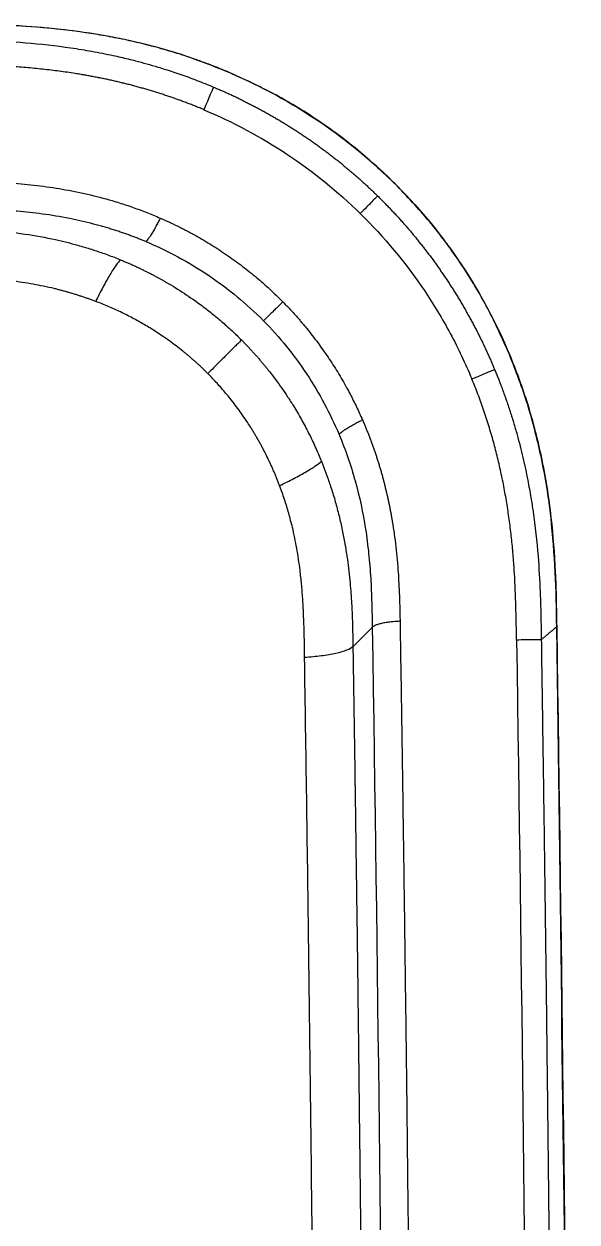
# Model space of a CAD drawing. Extents: x -54 to 18, y -18 to 89.
# Drawn here: x 12.6 to 18.18, y 38.43 to 50.5 of the extents above; entities that cross this region are included whole.
import ezdxf

# ---------------------------------------------------------------- set-up
doc = ezdxf.new("R2010")
doc.units = 0
doc.header["$MEASUREMENT"] = 0
doc.layers.add('GEOMETRY', color=2, linetype='Continuous', lineweight=25)

# ---------------------------------------------------------------- blocks, each defined once
blk = doc.blocks.new('2026 MINI-ASPIRE')
at = {"layer": 'GEOMETRY'}
blk.add_line((33.989, -6.328), (33.794, -6.524), dxfattribs=at)
for points, knots in [([(32.564, -0.746), (32.417, -0.687), (32.124, -0.57), (31.667, -0.441), (31.202, -0.347), (30.731, -0.288), (30.258, -0.258), (29.942, -0.253), (29.784, -0.25)], [0, 0, 0, 0, 0.166625, 0.333287, 0.499959, 0.666624, 0.833309, 1, 1, 1, 1]), ([(32.564, -0.746), (32.551, -0.74), (32.519, -0.727), (32.461, -0.703), (32.384, -0.672), (32.288, -0.636), (32.172, -0.594), (32.036, -0.55), (31.874, -0.501), (31.691, -0.452), (31.494, -0.407), (31.298, -0.369), (31.056, -0.329), (30.74, -0.291), (30.377, -0.265), (30.05, -0.254), (29.861, -0.251), (29.784, -0.25)], [0, 0, 0, 0, 0.014796, 0.036813, 0.066, 0.102289, 0.145584, 0.19576, 0.252653, 0.324538, 0.395549, 0.46559, 0.534553, 0.654894, 0.800915, 0.918312, 1, 1, 1, 1]), ([(29.654, -0.405), (29.715, -0.406), (29.856, -0.408), (30.137, -0.416), (30.509, -0.436), (30.871, -0.476), (31.165, -0.524), (31.332, -0.557), (31.479, -0.59), (31.592, -0.617), (31.716, -0.651), (31.816, -0.68), (31.904, -0.707), (31.981, -0.732), (32.06, -0.758), (32.14, -0.787), (32.221, -0.818), (32.305, -0.85), (32.36, -0.873), (32.389, -0.885)], [0, 0, 0, 0, 0.065939, 0.151799, 0.300794, 0.465507, 0.542258, 0.620304, 0.64852, 0.703545, 0.745386, 0.786742, 0.81496, 0.843924, 0.873636, 0.904099, 0.935313, 0.967279, 1, 1, 1, 1]), ([(32.292, -1.114), (32.278, -1.108), (32.25, -1.096), (32.208, -1.079), (32.166, -1.063), (32.123, -1.046), (32.08, -1.03), (32.037, -1.014), (31.994, -0.999), (31.951, -0.984), (31.907, -0.969), (31.863, -0.955), (31.82, -0.941), (31.775, -0.927), (31.731, -0.914), (31.687, -0.901), (31.642, -0.889), (31.597, -0.876), (31.552, -0.864), (31.507, -0.853), (31.461, -0.842), (31.415, -0.831), (31.369, -0.82), (31.323, -0.81), (31.277, -0.8), (31.231, -0.791), (31.184, -0.782), (31.137, -0.773), (31.09, -0.765), (31.043, -0.757), (30.958, -0.743), (30.834, -0.725), (30.668, -0.705), (30.498, -0.689), (30.337, -0.677), (30.18, -0.669), (30.022, -0.663), (29.843, -0.658), (29.716, -0.655), (29.649, -0.654)], [0, 0, 0, 0, 0.016834, 0.033687, 0.050558, 0.06745, 0.084364, 0.101301, 0.118262, 0.135248, 0.152262, 0.169303, 0.186374, 0.203475, 0.220608, 0.237773, 0.254973, 0.272209, 0.28948, 0.30679, 0.324138, 0.341527, 0.358956, 0.376428, 0.393944, 0.411504, 0.42911, 0.446763, 0.464464, 0.482214, 0.500014, 0.559944, 0.621562, 0.684905, 0.750005, 0.800886, 0.859506, 0.925875, 1, 1, 1, 1]), ([(34.242, -1.884), (34.119, -1.766), (33.873, -1.532), (33.462, -1.228), (33.027, -0.959), (32.718, -0.817), (32.564, -0.746)], [0, 0, 0, 0, 0.249998, 0.499996, 0.749997, 1, 1, 1, 1]), ([(32.564, -0.746), (32.876, -0.88), (33.176, -1.043), (33.739, -1.425), (34.002, -1.642), (34.242, -1.884)], [0, 0, 0, 0, 0.5, 0.5, 1, 1, 1, 1]), ([(32.389, -0.885), (32.387, -0.888), (32.384, -0.897), (32.373, -0.922), (32.366, -0.94), (32.348, -0.981), (32.338, -1.005), (32.316, -1.057), (32.304, -1.085), (32.292, -1.114)], [0, 0, 0, 0, 0.25, 0.25, 0.5, 0.5, 0.75, 0.75, 1, 1, 1, 1]), ([(32.389, -0.885), (32.402, -0.891), (32.43, -0.903), (32.471, -0.92), (32.512, -0.939), (32.552, -0.957), (32.593, -0.976), (32.633, -0.995), (32.673, -1.015), (32.713, -1.035), (32.753, -1.055), (32.792, -1.075), (32.832, -1.096), (32.871, -1.117), (32.91, -1.138), (32.948, -1.16), (32.986, -1.182), (33.025, -1.204), (33.062, -1.226), (33.1, -1.249), (33.137, -1.272), (33.174, -1.295), (33.211, -1.319), (33.248, -1.342), (33.284, -1.367), (33.32, -1.391), (33.356, -1.415), (33.392, -1.44), (33.427, -1.465), (33.462, -1.491), (33.497, -1.516), (33.531, -1.542), (33.565, -1.568), (33.599, -1.594), (33.633, -1.62), (33.666, -1.647), (33.699, -1.674), (33.732, -1.701), (33.764, -1.728), (33.796, -1.756), (33.828, -1.783), (33.859, -1.811), (33.891, -1.839), (33.922, -1.868), (33.952, -1.896), (33.983, -1.925), (34.013, -1.953), (34.032, -1.973), (34.042, -1.982)], [0, 0, 0, 0, 0.0224648, 0.0449107, 0.0673367, 0.0897417, 0.1121245, 0.1344841, 0.1568194, 0.1791295, 0.2014134, 0.2236701, 0.2458986, 0.2680981, 0.2902675, 0.3124061, 0.3345129, 0.356587, 0.3786278, 0.4006342, 0.4226056, 0.4445411, 0.46644, 0.4883014, 0.5101247, 0.5319091, 0.5536539, 0.5753584, 0.5970219, 0.6186437, 0.6402231, 0.6617596, 0.6832524, 0.7047009, 0.7261045, 0.7474625, 0.7687745, 0.7900398, 0.8112577, 0.8324278, 0.8535495, 0.8746222, 0.8956454, 0.9166185, 0.937541, 0.9584125, 0.9792323, 1, 1, 1, 1]), ([(32.292, -1.114), (32.584, -1.237), (32.865, -1.387), (33.394, -1.737), (33.642, -1.938), (33.868, -2.16)], [0, 0, 0, 0, 0.5, 0.5, 1, 1, 1, 1]), ([(29.839, -1.83), (29.872, -1.831), (29.933, -1.832), (30.018, -1.835), (30.116, -1.838), (30.227, -1.843), (30.399, -1.854), (30.569, -1.87), (30.739, -1.893), (30.909, -1.92), (31.119, -1.962), (31.31, -2.012), (31.439, -2.051), (31.51, -2.074), (31.579, -2.098), (31.649, -2.123), (31.717, -2.149), (31.785, -2.176), (31.83, -2.196), (31.852, -2.205)], [0, 0, 0, 0, 0.047036, 0.088707, 0.125013, 0.189611, 0.250028, 0.375013, 0.438005, 0.500002, 0.625786, 0.749999, 0.786196, 0.822214, 0.858064, 0.893756, 0.929302, 0.964713, 1, 1, 1, 1]), ([(35.371, -3.579), (35.301, -3.423), (35.161, -3.111), (34.895, -2.673), (34.593, -2.257), (34.359, -2.008), (34.242, -1.884)], [0, 0, 0, 0, 0.250002, 0.500005, 0.750005, 1, 1, 1, 1]), ([(34.242, -1.884), (34.483, -2.126), (34.699, -2.392), (35.078, -2.961), (35.239, -3.264), (35.371, -3.579)], [0, 0, 0, 0, 0.5, 0.5, 1, 1, 1, 1]), ([(34.042, -1.982), (34.04, -1.985), (34.033, -1.992), (34.014, -2.012), (34, -2.025), (33.969, -2.057), (33.951, -2.076), (33.911, -2.116), (33.89, -2.137), (33.868, -2.16)], [0, 0, 0, 0, 0.25, 0.25, 0.5, 0.5, 0.75, 0.75, 1, 1, 1, 1]), ([(34.042, -1.982), (34.053, -1.992), (34.073, -2.013), (34.104, -2.044), (34.135, -2.075), (34.165, -2.107), (34.195, -2.139), (34.226, -2.171), (34.256, -2.204), (34.285, -2.237), (34.315, -2.27), (34.344, -2.304), (34.373, -2.338), (34.402, -2.373), (34.431, -2.408), (34.459, -2.443), (34.487, -2.478), (34.515, -2.514), (34.543, -2.55), (34.571, -2.587), (34.598, -2.623), (34.625, -2.661), (34.652, -2.698), (34.678, -2.736), (34.704, -2.774), (34.73, -2.812), (34.756, -2.851), (34.781, -2.89), (34.806, -2.929), (34.831, -2.969), (34.856, -3.009), (34.88, -3.049), (34.904, -3.09), (34.927, -3.131), (34.95, -3.172), (34.973, -3.213), (34.996, -3.255), (35.018, -3.297), (35.04, -3.339), (35.062, -3.381), (35.083, -3.424), (35.104, -3.467), (35.124, -3.51), (35.144, -3.554), (35.164, -3.598), (35.184, -3.642), (35.203, -3.686), (35.215, -3.715), (35.221, -3.73)], [0, 0, 0, 0, 0.020507, 0.04108, 0.061716, 0.082415, 0.103178, 0.124003, 0.14489, 0.165838, 0.186847, 0.207916, 0.229044, 0.250231, 0.271477, 0.292779, 0.314139, 0.335554, 0.357025, 0.378551, 0.40013, 0.421763, 0.443448, 0.465185, 0.486972, 0.50881, 0.530697, 0.552632, 0.574615, 0.596644, 0.618719, 0.640839, 0.663003, 0.685209, 0.707458, 0.729747, 0.752076, 0.774444, 0.796849, 0.819291, 0.841768, 0.86428, 0.886825, 0.909401, 0.932008, 0.954645, 0.977309, 1, 1, 1, 1]), ([(31.707, -2.442), (31.695, -2.437), (31.671, -2.428), (31.634, -2.413), (31.596, -2.398), (31.556, -2.383), (31.515, -2.368), (31.472, -2.353), (31.427, -2.338), (31.381, -2.323), (31.333, -2.308), (31.284, -2.294), (31.233, -2.279), (31.118, -2.249), (30.929, -2.205), (30.671, -2.163), (30.415, -2.135), (30.197, -2.121), (30.021, -2.115), (29.89, -2.112), (29.812, -2.111), (29.776, -2.11)], [0, 0, 0, 0, 0.019242, 0.039276, 0.060095, 0.081694, 0.104065, 0.127201, 0.151094, 0.175734, 0.201112, 0.227216, 0.254035, 0.281555, 0.408272, 0.549091, 0.677993, 0.801233, 0.88045, 0.946395, 1, 1, 1, 1]), ([(33.868, -2.16), (34.109, -2.396), (34.326, -2.656), (34.608, -3.076), (34.695, -3.22), (34.855, -3.517), (34.927, -3.67), (34.992, -3.826)], [0, 0, 0, 0, 0.5, 0.5, 0.75, 0.75, 1, 1, 1, 1]), ([(31.852, -2.205), (31.847, -2.216), (31.841, -2.228), (31.827, -2.254), (31.82, -2.268), (31.805, -2.295), (31.798, -2.309), (31.782, -2.336), (31.775, -2.349), (31.76, -2.373), (31.753, -2.384), (31.74, -2.403), (31.734, -2.411), (31.724, -2.424), (31.72, -2.429), (31.712, -2.437), (31.709, -2.44), (31.707, -2.442)], [0, 0, 0, 0, 0.125, 0.125, 0.25, 0.25, 0.375, 0.375, 0.5, 0.5, 0.625, 0.625, 0.75, 0.75, 0.875, 0.875, 1, 1, 1, 1]), ([(31.852, -2.205), (31.863, -2.21), (31.886, -2.22), (31.921, -2.236), (31.955, -2.251), (31.989, -2.268), (32.023, -2.284), (32.057, -2.301), (32.09, -2.318), (32.124, -2.335), (32.157, -2.353), (32.234, -2.395), (32.353, -2.464), (32.511, -2.567), (32.664, -2.676), (32.783, -2.77), (32.869, -2.843), (32.925, -2.893), (32.981, -2.944), (33.035, -2.996), (33.07, -3.031), (33.088, -3.049)], [0, 0, 0, 0, 0.025032, 0.05005, 0.075059, 0.100059, 0.125053, 0.150044, 0.175033, 0.200022, 0.225015, 0.250012, 0.375097, 0.500001, 0.625166, 0.749991, 0.800195, 0.850279, 0.900261, 0.950162, 1, 1, 1, 1]), ([(29.581, -2.304), (29.604, -2.305), (29.655, -2.306), (29.736, -2.307), (29.829, -2.31), (29.935, -2.314), (30.054, -2.32), (30.187, -2.33), (30.333, -2.345), (30.539, -2.371), (30.771, -2.414), (30.994, -2.469), (31.147, -2.515), (31.247, -2.548), (31.323, -2.575), (31.388, -2.6), (31.431, -2.617), (31.453, -2.626)], [0, 0, 0, 0, 0.036488, 0.078931, 0.127661, 0.183003, 0.245268, 0.314737, 0.391657, 0.476229, 0.640235, 0.761929, 0.836359, 0.890908, 0.926942, 0.963308, 1, 1, 1, 1]), ([(31.707, -2.442), (31.928, -2.535), (32.14, -2.648), (32.539, -2.916), (32.724, -3.069), (32.893, -3.24)], [0, 0, 0, 0, 0.5, 0.5, 1, 1, 1, 1]), ([(31.453, -2.626), (31.44, -2.637), (31.425, -2.656), (31.388, -2.707), (31.367, -2.739), (31.323, -2.813), (31.299, -2.855), (31.251, -2.946), (31.226, -2.995), (31.202, -3.045)], [0, 0, 0, 0, 0.25, 0.25, 0.5, 0.5, 0.75, 0.75, 1, 1, 1, 1]), ([(31.453, -2.626), (31.465, -2.631), (31.489, -2.641), (31.524, -2.656), (31.56, -2.671), (31.594, -2.687), (31.629, -2.703), (31.663, -2.719), (31.697, -2.736), (31.73, -2.753), (31.763, -2.769), (31.796, -2.787), (31.847, -2.814), (31.917, -2.853), (32.005, -2.906), (32.093, -2.962), (32.172, -3.016), (32.242, -3.065), (32.301, -3.109), (32.358, -3.154), (32.414, -3.199), (32.469, -3.245), (32.521, -3.292), (32.573, -3.338), (32.623, -3.386), (32.655, -3.418), (32.671, -3.433)], [0, 0, 0, 0, 0.026493, 0.052837, 0.079028, 0.105065, 0.130944, 0.156664, 0.182222, 0.207616, 0.232844, 0.257904, 0.282795, 0.350939, 0.420654, 0.491926, 0.564741, 0.615379, 0.665467, 0.714997, 0.76396, 0.812347, 0.860151, 0.907366, 0.953984, 1, 1, 1, 1]), ([(31.202, -3.045), (31.191, -3.041), (31.168, -3.032), (31.133, -3.02), (31.099, -3.008), (31.064, -2.996), (31.029, -2.985), (30.994, -2.974), (30.959, -2.963), (30.924, -2.953), (30.889, -2.943), (30.853, -2.934), (30.818, -2.924), (30.724, -2.901), (30.569, -2.869), (30.388, -2.842), (30.241, -2.825), (30.095, -2.812), (29.912, -2.801), (29.692, -2.794), (29.546, -2.792), (29.472, -2.791)], [0, 0, 0, 0, 0.020863, 0.041714, 0.062556, 0.083391, 0.10422, 0.125047, 0.145874, 0.166702, 0.187535, 0.208374, 0.229222, 0.250081, 0.372729, 0.49998, 0.561324, 0.624963, 0.749976, 0.874998, 1, 1, 1, 1]), ([(32.332, -3.772), (32.324, -3.764), (32.308, -3.748), (32.284, -3.724), (32.26, -3.701), (32.235, -3.678), (32.21, -3.656), (32.184, -3.633), (32.159, -3.611), (32.133, -3.589), (32.107, -3.567), (32.067, -3.535), (32.014, -3.493), (31.946, -3.443), (31.877, -3.395), (31.811, -3.351), (31.749, -3.312), (31.691, -3.278), (31.632, -3.244), (31.573, -3.212), (31.513, -3.181), (31.452, -3.151), (31.391, -3.123), (31.329, -3.096), (31.266, -3.07), (31.223, -3.053), (31.202, -3.045)], [0, 0, 0, 0, 0.024872, 0.049765, 0.074681, 0.099623, 0.124595, 0.149599, 0.174639, 0.199716, 0.224835, 0.249999, 0.312407, 0.374847, 0.437364, 0.500003, 0.549811, 0.599604, 0.649402, 0.699228, 0.749105, 0.799053, 0.849095, 0.899252, 0.949547, 1, 1, 1, 1]), ([(33.088, -3.049), (33.08, -3.057), (33.07, -3.067), (33.05, -3.087), (33.039, -3.097), (33.017, -3.119), (33.006, -3.13), (32.984, -3.151), (32.973, -3.161), (32.954, -3.181), (32.945, -3.189), (32.929, -3.205), (32.922, -3.212), (32.91, -3.223), (32.905, -3.228), (32.898, -3.235), (32.895, -3.237), (32.893, -3.24)], [0, 0, 0, 0, 0.125, 0.125, 0.25, 0.25, 0.375, 0.375, 0.5, 0.5, 0.625, 0.625, 0.75, 0.75, 0.875, 0.875, 1, 1, 1, 1]), ([(33.088, -3.049), (33.097, -3.059), (33.116, -3.078), (33.144, -3.107), (33.171, -3.136), (33.198, -3.165), (33.225, -3.195), (33.251, -3.225), (33.277, -3.256), (33.303, -3.286), (33.358, -3.353), (33.44, -3.459), (33.544, -3.606), (33.642, -3.758), (33.714, -3.882), (33.765, -3.978), (33.798, -4.042), (33.83, -4.107), (33.861, -4.172), (33.88, -4.216), (33.89, -4.238)], [0, 0, 0, 0, 0.027709, 0.055428, 0.083161, 0.11091, 0.138679, 0.166471, 0.194288, 0.222134, 0.250011, 0.374811, 0.5, 0.624882, 0.749992, 0.800032, 0.850037, 0.900022, 0.950004, 1, 1, 1, 1]), ([(32.893, -3.24), (33.055, -3.404), (33.201, -3.584), (33.455, -3.968), (33.564, -4.172), (33.654, -4.385)], [0, 0, 0, 0, 0.5, 0.5, 1, 1, 1, 1]), ([(32.671, -3.433), (32.66, -3.445), (32.643, -3.461), (32.6, -3.505), (32.573, -3.531), (32.513, -3.591), (32.48, -3.624), (32.408, -3.696), (32.37, -3.733), (32.332, -3.772)], [0, 0, 0, 0, 0.25, 0.25, 0.5, 0.5, 0.75, 0.75, 1, 1, 1, 1]), ([(32.671, -3.433), (32.679, -3.442), (32.696, -3.459), (32.722, -3.485), (32.747, -3.512), (32.771, -3.538), (32.796, -3.565), (32.819, -3.591), (32.843, -3.618), (32.866, -3.645), (32.889, -3.673), (32.912, -3.7), (32.934, -3.727), (32.969, -3.772), (33.018, -3.835), (33.078, -3.919), (33.137, -4.006), (33.19, -4.089), (33.235, -4.165), (33.275, -4.233), (33.312, -4.302), (33.348, -4.371), (33.382, -4.441), (33.415, -4.511), (33.446, -4.582), (33.466, -4.629), (33.476, -4.653)], [0, 0, 0, 0, 0.024776, 0.049477, 0.074103, 0.098654, 0.123127, 0.147524, 0.171842, 0.196081, 0.22024, 0.244319, 0.268316, 0.292232, 0.36034, 0.430404, 0.502393, 0.576272, 0.629788, 0.68317, 0.736405, 0.789484, 0.842395, 0.895126, 0.947665, 1, 1, 1, 1]), ([(35.69, -4.605), (35.649, -4.43), (35.567, -4.081), (35.436, -3.746), (35.371, -3.579)], [0, 0, 0, 0, 0.499994, 1, 1, 1, 1]), ([(35.371, -3.579), (35.44, -3.745), (35.502, -3.913), (35.608, -4.256), (35.652, -4.43), (35.69, -4.605)], [0, 0, 0, 0, 0.5, 0.5, 1, 1, 1, 1]), ([(34.992, -3.826), (35.021, -3.814), (35.049, -3.802), (35.101, -3.78), (35.125, -3.77), (35.167, -3.753), (35.184, -3.746), (35.21, -3.735), (35.218, -3.731), (35.221, -3.73)], [0, 0, 0, 0, 0.25, 0.25, 0.5, 0.5, 0.75, 0.75, 1, 1, 1, 1]), ([(35.221, -3.73), (35.227, -3.745), (35.239, -3.773), (35.256, -3.814), (35.27, -3.852), (35.284, -3.887), (35.296, -3.918), (35.306, -3.947), (35.315, -3.972), (35.323, -3.994), (35.343, -4.049), (35.373, -4.138), (35.412, -4.263), (35.448, -4.384), (35.479, -4.503), (35.517, -4.655), (35.553, -4.828), (35.586, -5.009), (35.625, -5.263), (35.66, -5.581), (35.681, -5.945), (35.688, -6.225), (35.691, -6.385), (35.692, -6.452)], [0, 0, 0, 0, 0.017114, 0.032977, 0.047594, 0.06097, 0.07311, 0.084018, 0.093698, 0.102155, 0.10939, 0.15669, 0.203701, 0.250403, 0.29329, 0.335898, 0.419631, 0.483221, 0.534488, 0.697434, 0.827524, 0.927388, 1, 1, 1, 1]), ([(33.055, -4.9), (33.051, -4.889), (33.042, -4.865), (33.028, -4.83), (33.013, -4.795), (32.999, -4.76), (32.984, -4.726), (32.968, -4.692), (32.952, -4.658), (32.936, -4.624), (32.92, -4.59), (32.903, -4.557), (32.885, -4.524), (32.868, -4.491), (32.85, -4.458), (32.831, -4.425), (32.812, -4.393), (32.793, -4.361), (32.774, -4.329), (32.745, -4.284), (32.707, -4.227), (32.659, -4.157), (32.609, -4.089), (32.561, -4.027), (32.514, -3.971), (32.47, -3.919), (32.425, -3.869), (32.379, -3.82), (32.348, -3.788), (32.332, -3.772)], [0, 0, 0, 0, 0.028033, 0.056016, 0.083953, 0.111848, 0.139704, 0.167525, 0.195315, 0.223077, 0.250815, 0.278533, 0.306235, 0.333924, 0.361604, 0.389279, 0.416953, 0.444629, 0.472311, 0.500003, 0.562647, 0.625166, 0.687604, 0.750006, 0.800251, 0.850349, 0.900324, 0.950199, 1, 1, 1, 1]), ([(35.443, -6.456), (35.442, -6.4), (35.44, -6.288), (35.435, -6.064), (35.426, -5.839), (35.41, -5.616), (35.395, -5.448), (35.375, -5.282), (35.351, -5.115), (35.323, -4.949), (35.29, -4.784), (35.253, -4.621), (35.218, -4.486), (35.187, -4.379), (35.163, -4.298), (35.137, -4.217), (35.11, -4.137), (35.083, -4.058), (35.054, -3.98), (35.024, -3.902), (35.002, -3.851), (34.992, -3.826)], [0, 0, 0, 0, 0.0624969, 0.1249973, 0.2499968, 0.3136473, 0.3749946, 0.4381122, 0.4999923, 0.5633503, 0.626105, 0.6883074, 0.7500095, 0.7816592, 0.8131793, 0.8445773, 0.8758605, 0.9070367, 0.9381135, 0.9690987, 1, 1, 1, 1]), ([(33.654, -4.385), (33.656, -4.382), (33.659, -4.379), (33.667, -4.371), (33.672, -4.367), (33.685, -4.357), (33.693, -4.351), (33.711, -4.338), (33.722, -4.331), (33.746, -4.316), (33.759, -4.308), (33.786, -4.293), (33.8, -4.285), (33.828, -4.27), (33.841, -4.262), (33.867, -4.249), (33.879, -4.243), (33.89, -4.238)], [0, 0, 0, 0, 0.125, 0.125, 0.25, 0.25, 0.375, 0.375, 0.5, 0.5, 0.625, 0.625, 0.75, 0.75, 0.875, 0.875, 1, 1, 1, 1]), ([(33.89, -4.238), (33.895, -4.25), (33.906, -4.274), (33.921, -4.31), (33.935, -4.346), (33.95, -4.382), (33.964, -4.419), (33.978, -4.456), (33.991, -4.493), (34.005, -4.53), (34.018, -4.567), (34.03, -4.605), (34.042, -4.643), (34.054, -4.681), (34.066, -4.719), (34.077, -4.757), (34.088, -4.796), (34.098, -4.834), (34.108, -4.873), (34.118, -4.912), (34.128, -4.952), (34.137, -4.991), (34.146, -5.031), (34.155, -5.07), (34.163, -5.11), (34.171, -5.151), (34.178, -5.191), (34.19, -5.259), (34.206, -5.356), (34.223, -5.484), (34.237, -5.614), (34.248, -5.739), (34.255, -5.86), (34.261, -5.983), (34.266, -6.12), (34.268, -6.216), (34.269, -6.266)], [0, 0, 0, 0, 0.01881, 0.037641, 0.056493, 0.075369, 0.09427, 0.113199, 0.132156, 0.151144, 0.170164, 0.189218, 0.208307, 0.227433, 0.246599, 0.265805, 0.285053, 0.304345, 0.323682, 0.343067, 0.362499, 0.381983, 0.401517, 0.421106, 0.440749, 0.460448, 0.480205, 0.500022, 0.560473, 0.622262, 0.685428, 0.750009, 0.802488, 0.861639, 0.927473, 1, 1, 1, 1]), ([(33.654, -4.385), (33.718, -4.537), (33.772, -4.694), (33.861, -5.013), (33.895, -5.175), (33.934, -5.42), (33.944, -5.502), (33.961, -5.667), (33.968, -5.75), (33.978, -5.915), (33.981, -5.998), (33.986, -6.163), (33.987, -6.246), (33.989, -6.328)], [0, 0, 0, 0, 0.25, 0.25, 0.5, 0.5, 0.625, 0.625, 0.75, 0.75, 0.875, 0.875, 1, 1, 1, 1]), ([(33.055, -4.9), (33.105, -4.877), (33.154, -4.852), (33.245, -4.805), (33.288, -4.781), (33.362, -4.737), (33.395, -4.717), (33.446, -4.681), (33.465, -4.665), (33.476, -4.653)], [0, 0, 0, 0, 0.25, 0.25, 0.5, 0.5, 0.75, 0.75, 1, 1, 1, 1]), ([(33.476, -4.653), (33.481, -4.666), (33.491, -4.69), (33.505, -4.727), (33.519, -4.764), (33.532, -4.8), (33.547, -4.843), (33.565, -4.896), (33.586, -4.96), (33.607, -5.028), (33.633, -5.122), (33.663, -5.24), (33.694, -5.381), (33.715, -5.496), (33.729, -5.583), (33.747, -5.704), (33.766, -5.871), (33.781, -6.078), (33.788, -6.253), (33.792, -6.398), (33.793, -6.485), (33.794, -6.524)], [0, 0, 0, 0, 0.021152, 0.041914, 0.062288, 0.082274, 0.101873, 0.134245, 0.170556, 0.208258, 0.245758, 0.323515, 0.400098, 0.471938, 0.507679, 0.537527, 0.663886, 0.772334, 0.863758, 0.939246, 1, 1, 1, 1]), ([(35.79, -5.222), (35.777, -5.118), (35.751, -4.911), (35.71, -4.707), (35.69, -4.605)], [0, 0, 0, 0, 0.500011, 1, 1, 1, 1]), ([(33.307, -6.632), (33.307, -6.596), (33.306, -6.528), (33.304, -6.43), (33.302, -6.342), (33.299, -6.264), (33.295, -6.163), (33.289, -6.04), (33.277, -5.893), (33.259, -5.725), (33.231, -5.534), (33.196, -5.367), (33.167, -5.25), (33.147, -5.179), (33.127, -5.109), (33.104, -5.039), (33.081, -4.969), (33.064, -4.923), (33.055, -4.9)], [0, 0, 0, 0, 0.06091, 0.116367, 0.16637, 0.210923, 0.250027, 0.338393, 0.421706, 0.500022, 0.627277, 0.749919, 0.791603, 0.83326, 0.874911, 0.916572, 0.958262, 1, 1, 1, 1]), ([(35.789, -5.222), (35.81, -5.404), (35.824, -5.587), (35.837, -5.863), (35.84, -5.955), (35.844, -6.138), (35.846, -6.23), (35.847, -6.322)], [0, 0, 0, 0, 0.5, 0.5, 0.75, 0.75, 1, 1, 1, 1]), ([(35.847, -6.322), (35.845, -6.138), (35.84, -5.771), (35.806, -5.405), (35.79, -5.222)], [0, 0, 0, 0, 0.500037, 1, 1, 1, 1]), ([(34.269, -6.266), (34.256, -6.267), (34.242, -6.268), (34.211, -6.27), (34.195, -6.272), (34.162, -6.275), (34.145, -6.277), (34.113, -6.283), (34.097, -6.285), (34.069, -6.292), (34.056, -6.295), (34.034, -6.302), (34.024, -6.306), (34.009, -6.313), (34.003, -6.316), (33.994, -6.323), (33.991, -6.326), (33.989, -6.328)], [0, 0, 0, 0, 0.125, 0.125, 0.25, 0.25, 0.375, 0.375, 0.5, 0.5, 0.625, 0.625, 0.75, 0.75, 0.875, 0.875, 1, 1, 1, 1]), ([(34.269, -6.266), (34.272, -6.504), (34.28, -6.98), (34.291, -7.696), (34.301, -8.412), (34.311, -9.13), (34.32, -9.849), (34.33, -10.57), (34.338, -11.291), (34.346, -12.015), (34.354, -12.739), (34.362, -13.465), (34.369, -14.192), (34.376, -14.92), (34.382, -15.65), (34.399, -17.819), (34.42, -21.434), (34.43, -26.496), (34.42, -31.558), (34.398, -35.356), (34.377, -37.89), (34.366, -39.166), (34.353, -40.437), (34.338, -41.704), (34.323, -42.966), (34.306, -44.223), (34.288, -45.476), (34.275, -46.31), (34.269, -46.726)], [0, 0, 0, 0, 0.017645, 0.035323, 0.053034, 0.070777, 0.088552, 0.106361, 0.124201, 0.142075, 0.159981, 0.177919, 0.195891, 0.213895, 0.231931, 0.25, 0.374694, 0.5, 0.625293, 0.75, 0.781644, 0.813176, 0.844596, 0.875902, 0.907095, 0.938176, 0.969144, 1, 1, 1, 1]), ([(35.847, -6.322), (35.846, -6.324), (35.842, -6.326), (35.837, -6.33), (35.832, -6.335), (35.826, -6.34), (35.82, -6.345), (35.814, -6.35), (35.807, -6.356), (35.8, -6.362), (35.793, -6.368), (35.785, -6.374), (35.777, -6.381), (35.769, -6.388), (35.76, -6.395), (35.752, -6.402), (35.742, -6.41), (35.733, -6.418), (35.723, -6.426), (35.713, -6.434), (35.703, -6.443), (35.695, -6.449), (35.692, -6.452)], [0, 0, 0, 0, 0.0501239, 0.1002316, 0.1503234, 0.2004001, 0.2504621, 0.3005099, 0.3505442, 0.4005654, 0.4505742, 0.500571, 0.5505564, 0.6005309, 0.6504951, 0.7004495, 0.7503946, 0.800331, 0.8502592, 0.9001798, 0.9500932, 1, 1, 1, 1]), ([(35.847, -46.682), (35.884, -43.991), (35.956, -38.61), (36.003, -30.538), (36.003, -22.466), (35.956, -14.393), (35.884, -9.012), (35.847, -6.322)], [0, 0, 0, 0, 0.2, 0.4, 0.6, 0.8, 1, 1, 1, 1]), ([(35.692, -6.452), (35.689, -6.452), (35.68, -6.452), (35.653, -6.453), (35.634, -6.453), (35.589, -6.454), (35.563, -6.454), (35.505, -6.455), (35.474, -6.455), (35.443, -6.456)], [0, 0, 0, 0, 0.25, 0.25, 0.5, 0.5, 0.75, 0.75, 1, 1, 1, 1]), ([(35.692, -6.452), (35.695, -6.682), (35.702, -7.14), (35.712, -7.829), (35.722, -8.518), (35.731, -9.207), (35.74, -9.896), (35.748, -10.585), (35.756, -11.275), (35.764, -11.964), (35.771, -12.654), (35.778, -13.345), (35.785, -14.035), (35.792, -14.726), (35.798, -15.417), (35.803, -16.108), (35.808, -16.799), (35.813, -17.491), (35.818, -18.183), (35.822, -18.875), (35.826, -19.567), (35.829, -20.259), (35.832, -20.952), (35.835, -21.645), (35.837, -22.338), (35.84, -23.032), (35.841, -23.725), (35.842, -24.419), (35.843, -25.113), (35.844, -25.807), (35.844, -26.75), (35.843, -27.941), (35.841, -29.379), (35.837, -30.817), (35.832, -32.253), (35.825, -33.688), (35.816, -35.122), (35.806, -36.554), (35.794, -37.986), (35.781, -39.416), (35.766, -40.845), (35.75, -42.274), (35.732, -43.701), (35.713, -45.126), (35.699, -46.077), (35.692, -46.551)], [0, 0, 0, 0, 0.017165, 0.034335, 0.05151, 0.068691, 0.085878, 0.103069, 0.120267, 0.13747, 0.154678, 0.171892, 0.189111, 0.206336, 0.223566, 0.240802, 0.258043, 0.275289, 0.292542, 0.309799, 0.327063, 0.344332, 0.361606, 0.378886, 0.396171, 0.413462, 0.430758, 0.448061, 0.465368, 0.482681, 0.5, 0.535898, 0.571768, 0.607609, 0.643422, 0.679207, 0.714963, 0.750691, 0.786391, 0.822063, 0.857706, 0.893322, 0.928909, 0.964469, 1, 1, 1, 1]), ([(33.794, -6.523), (33.782, -6.536), (33.76, -6.547), (33.701, -6.57), (33.664, -6.581), (33.577, -6.6), (33.528, -6.609), (33.422, -6.623), (33.365, -6.628), (33.307, -6.632)], [0, 0, 0, 0, 0.25, 0.25, 0.5, 0.5, 0.75, 0.75, 1, 1, 1, 1]), ([(33.307, -46.36), (33.311, -46.132), (33.318, -45.676), (33.328, -44.991), (33.337, -44.306), (33.346, -43.621), (33.355, -42.936), (33.364, -42.251), (33.372, -41.567), (33.38, -40.882), (33.387, -40.197), (33.394, -39.512), (33.401, -38.827), (33.407, -38.142), (33.413, -37.457), (33.419, -36.772), (33.424, -36.087), (33.429, -35.402), (33.434, -34.717), (33.438, -34.032), (33.442, -33.347), (33.445, -32.662), (33.448, -31.977), (33.451, -31.292), (33.453, -30.607), (33.455, -29.922), (33.457, -29.237), (33.458, -28.551), (33.459, -27.866), (33.459, -27.181), (33.46, -26.251), (33.459, -25.077), (33.457, -23.658), (33.453, -22.239), (33.447, -20.819), (33.44, -19.4), (33.432, -17.981), (33.422, -16.563), (33.41, -15.144), (33.397, -13.725), (33.382, -12.306), (33.366, -10.887), (33.348, -9.469), (33.328, -8.05), (33.314, -7.105), (33.307, -6.632)], [0, 0, 0, 0, 0.017238, 0.034476, 0.051715, 0.068954, 0.086193, 0.103432, 0.120671, 0.137911, 0.15515, 0.17239, 0.189631, 0.206871, 0.224112, 0.241353, 0.258594, 0.275835, 0.293077, 0.310319, 0.327561, 0.344804, 0.362047, 0.37929, 0.396533, 0.413777, 0.431021, 0.448265, 0.46551, 0.482755, 0.5, 0.535722, 0.571442, 0.607162, 0.64288, 0.678596, 0.714312, 0.750026, 0.78574, 0.821452, 0.857164, 0.892874, 0.928583, 0.964292, 1, 1, 1, 1]), ([(33.794, -6.524), (33.797, -6.753), (33.805, -7.212), (33.815, -7.901), (33.824, -8.59), (33.834, -9.279), (33.843, -9.967), (33.851, -10.656), (33.859, -11.345), (33.867, -12.034), (33.875, -12.722), (33.882, -13.411), (33.889, -14.1), (33.895, -14.789), (33.901, -15.477), (33.907, -16.166), (33.912, -16.855), (33.917, -17.544), (33.922, -18.232), (33.926, -18.921), (33.93, -19.61), (33.933, -20.299), (33.936, -20.987), (33.939, -21.676), (33.942, -22.365), (33.944, -23.053), (33.945, -23.742), (33.947, -24.431), (33.947, -25.12), (33.948, -25.808), (33.948, -26.497), (33.948, -27.186), (33.947, -27.874), (33.947, -28.563), (33.945, -29.252), (33.944, -29.941), (33.942, -30.629), (33.939, -31.318), (33.936, -32.007), (33.933, -32.695), (33.93, -33.384), (33.926, -34.073), (33.922, -34.761), (33.917, -35.45), (33.912, -36.139), (33.907, -36.827), (33.901, -37.516), (33.895, -38.205), (33.889, -38.893), (33.882, -39.582), (33.875, -40.271), (33.867, -40.959), (33.86, -41.648), (33.851, -42.337), (33.843, -43.025), (33.834, -43.714), (33.824, -44.403), (33.815, -45.091), (33.805, -45.78), (33.798, -46.239), (33.794, -46.469)], [0, 0, 0, 0, 0.017244, 0.034488, 0.051732, 0.068976, 0.086219, 0.103463, 0.120706, 0.137949, 0.155192, 0.172434, 0.189677, 0.206919, 0.224162, 0.241404, 0.258646, 0.275888, 0.29313, 0.310371, 0.327613, 0.344854, 0.362095, 0.379337, 0.396578, 0.413819, 0.43106, 0.448301, 0.465542, 0.482783, 0.500023, 0.517264, 0.534505, 0.551745, 0.568986, 0.586226, 0.603467, 0.620707, 0.637947, 0.655188, 0.672428, 0.689669, 0.706909, 0.724149, 0.74139, 0.75863, 0.775871, 0.793111, 0.810352, 0.827592, 0.844833, 0.862073, 0.879314, 0.896555, 0.913795, 0.931036, 0.948277, 0.965518, 0.982759, 1, 1, 1, 1])]:
    blk.add_open_spline(points, degree=3, knots=knots, dxfattribs=at)
for points in [[(35.69, -4.605), (35.733, -4.809), (35.766, -5.015), (35.789, -5.222)], [(33.989, -6.328), (34.198, -19.772), (34.198, -33.22), (33.989, -46.664)], [(35.847, -6.322), (36.052, -19.774), (36.052, -33.229), (35.847, -46.681)], [(35.443, -6.456), (35.646, -19.819), (35.646, -33.185), (35.443, -46.548)]]:
    blk.add_open_spline(points, degree=3, dxfattribs=at)

msp = doc.modelspace()

# ---------------------------------------------------------------- block references
msp.add_blockref('2026 MINI-ASPIRE', (-17.876, 50.752))

doc.saveas('drawing.dxf')
